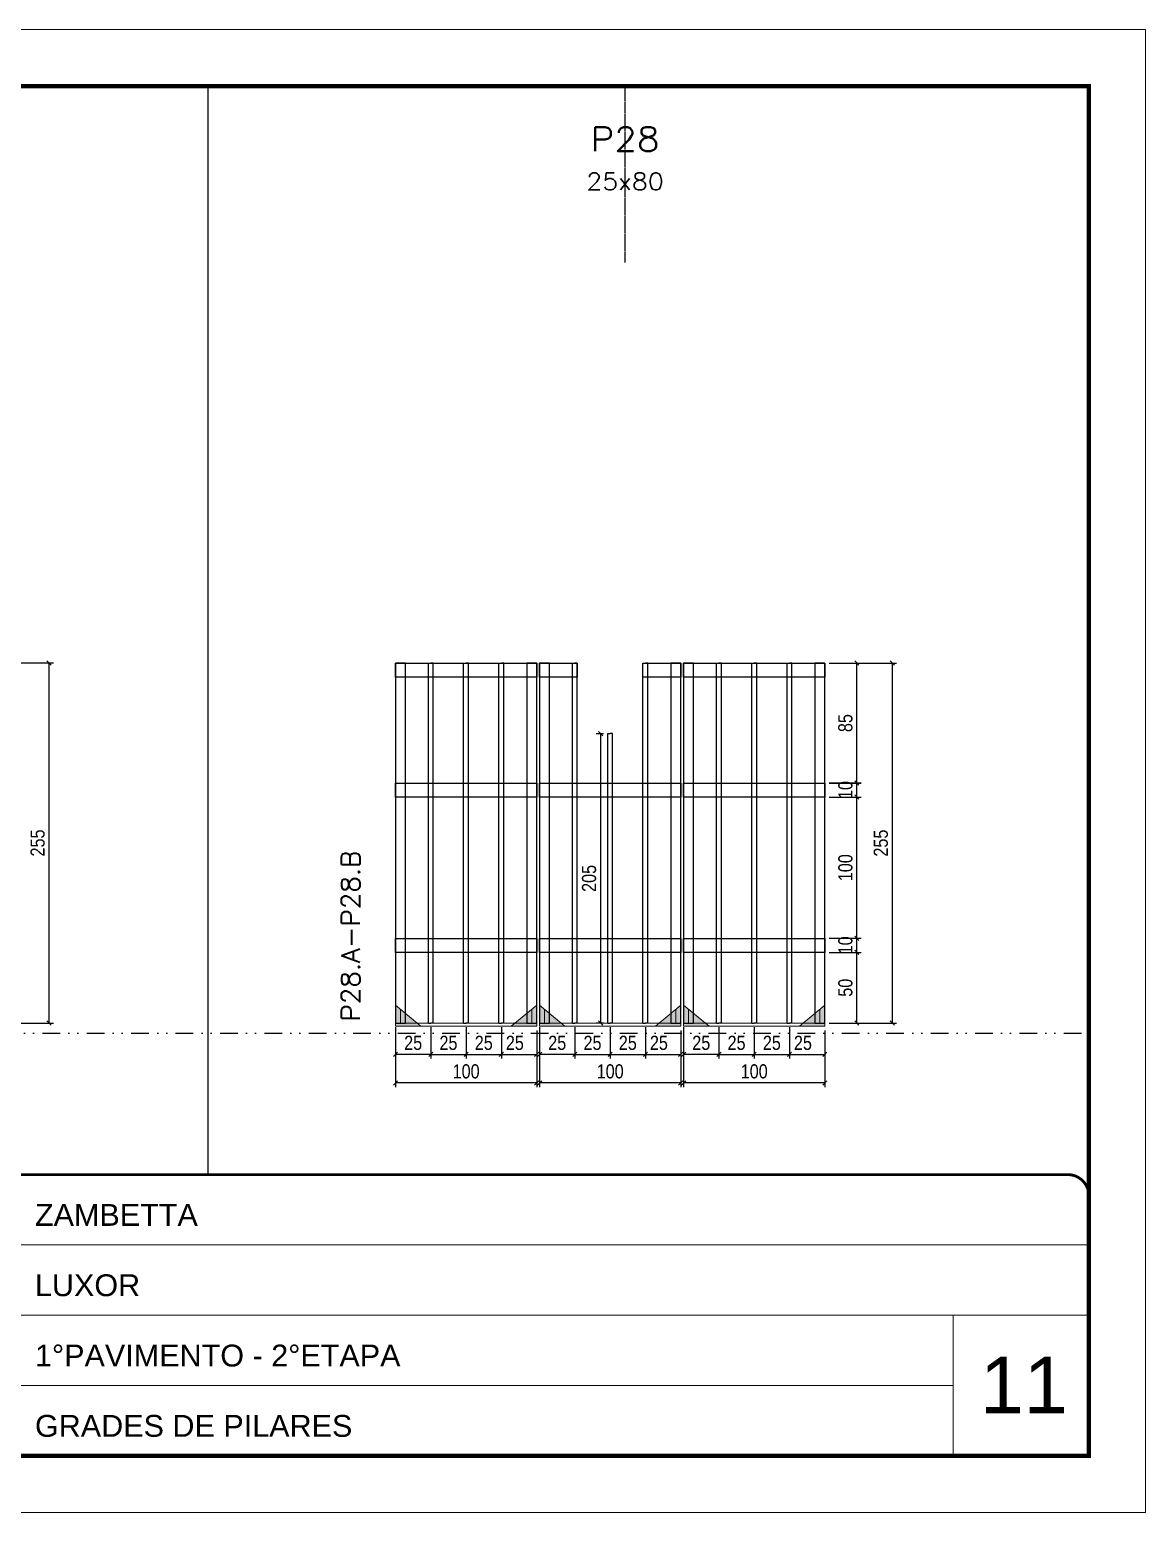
# Model space of a CAD drawing. Extents: x 14400 to 20667, y -21631 to 6985.
# Drawn here: x 18292 to 19082, y 3638 to 4688 of the extents above; entities that cross this region are included whole.
import ezdxf
from ezdxf.enums import TextEntityAlignment as Align

# ---------------------------------------------------------------- set-up
doc = ezdxf.new("R2010")
doc.units = 0
for name, pattern in [('CONTINUO', [0]), ('DASHED', [0.75, 0.5, -0.25]), ('DIVIDE2', [0.625, 0.25, -0.125, 0, -0.125, 0, -0.125]), ('HIDDEN', [0.375, 0.25, -0.125])]:
    doc.linetypes.add(name, pattern=pattern)
doc.layers.add('00 - FELIPE', color=6, linetype='Continuous', plot=False)
for name, color, linetype, lineweight in [('CARIMBO', 255, 'Continuous', 9), ('Folhas', 255, 'Continuous', 9), ('Madeira', 126, 'Continuous', 18), ('Sarr 2.2x7', 40, 'Continuous', 9), ('SARRAFO DE PRESSAO', 251, 'DASHED', 9), ('Texto Seção', 7, 'Continuous', 15)]:
    doc.layers.add(name, color=color, linetype=linetype, lineweight=lineweight)
for name, color, linetype in [('COTA', 241, 'Continuous'), ('Nível', 160, 'Continuous'), ('SARR_2.2x10', 60, 'Continuous'), ('SARR_3.5x7', 81, 'Continuous'), ('SARR_7x7', 40, 'Continuous'), ('Texto de Titulo', 7, 'Continuous'), ('Texto Qtd Sarr', 242, 'Continuous')]:
    doc.layers.add(name, color=color, linetype=linetype)
doc.styles.add('ARIAL', font='arial.ttf')
doc.styles.add('COTA TECNICA', font='techl___.ttf', dxfattribs={"height": 10})
doc.styles.add('REGUA-120', font='ROMANS.shx', dxfattribs={"height": 15})
doc.styles.add('ROMANS', font='romans.shx')
doc.dimstyles.new('PAINEL', dxfattribs={"dimtxt": 10, "dimasz": 3, "dimexe": 3, "dimexo": 3, "dimgap": 3, "dimtad": 1, "dimdec": 1, "dimzin": 12, "dimdsep": 46, "dimtxsty": 'COTA TECNICA', "dimblk1": 'OBLIQUE', "dimblk2": 'OBLIQUE', "dimsah": 1, "dimcen": 0.9, "dimclrd": 4, "dimclre": 4, "dimclrt": 240, "dimadec": 1, "dimazin": 3, "dimtfac": 1, "dimtdec": 1, "dimtmove": 0, "dimatfit": 3, "dimfxl": 1, "dimtolj": 1, "dimtzin": 12, "dimarcsym": 0})

# ---------------------------------------------------------------- blocks, each defined once
blk = doc.blocks.new('9999999999')
at = {"color": 30, "linetype": 'CONTINUO'}
for p, q in [((98564.6, 34379.6), (99584, 34379.6)), ((98564.6, 34329.8), (99488, 34329.8)), ((99584, 34329.8), (99488, 34329.8)), ((99488, 34329.8), (99488, 34230.2)), ((98564.6, 34280), (99488, 34280))]:
    blk.add_line(p, q, dxfattribs=at)
at = {"color": 30, "linetype": 'CONTINUO', "const_width": 2}
blk.add_lwpolyline([(99584, 34230.2), (99584, 34414.4, 0.414214), (99569, 34429.4), (98229, 34429.4, 0.414214), (98214, 34414.4), (98214, 34245.2, 0.414214), (98229, 34230.2), (99584, 34230.2)], format="xyb", dxfattribs=at)
at = {"layer": 'Folhas'}
blk.add_lwpolyline([(98139, 34190.2), (99624, 34190.2), (99624, 35240.2), (98139, 35240.2)], close=True, dxfattribs=at)
at = {"layer": 'Folhas', "color": 30, "const_width": 3}
blk.add_lwpolyline([(98214, 34230.2), (99584, 34230.2), (99584, 35200.2), (98214, 35200.2)], close=True, dxfattribs=at)
at = {"color": 7, "linetype": 'Continuous', "ltscale": 5, "style": 'ARIAL'}
for s, height, p in [('ZAMBETTA', 15.48, (98837.7, 34393.1)), ('LUXOR', 15.48, (98837.7, 34343.3)), ('1°PAVIMENTO - 2°ETAPA', 15.483, (98837.7, 34293.5)), ('GRADES DE PILARES', 15.483, (98837.7, 34243.7))]:
    blk.add_text(s, height=height, dxfattribs=at).set_placement(p)
blk = doc.blocks.new('_Oblique')
at = {"color": 0, "linetype": 'ByBlock', "lineweight": -2}
blk.add_line((-0.5, -0.5), (0.5, 0.5), dxfattribs=at)
blk = doc.blocks.new('*D881')
at = {"layer": 'COTA', "color": 4, "lineweight": -2, "transparency": 16777216}
for p, q in [((18264.8, 4239.1), (18308.7, 4239.1)), ((18305.7, 3984.1), (18305.7, 4239.1)), ((18264.8, 3984.1), (18308.7, 3984.1))]:
    blk.add_line(p, q, dxfattribs=at)
at = {"layer": 'Defpoints', "color": 0, "transparency": 16777216}
for p in [(18261.8, 4239.1), (18305.7, 4239.1), (18261.8, 3984.1)]:
    blk.add_point(p, dxfattribs=at)
at = {"layer": 'COTA', "color": 4, "lineweight": -2, "transparency": 16777216, "xscale": 3, "yscale": 3, "zscale": 3}
for p, rotation in [((18305.7, 4239.1), 90), ((18305.7, 3984.1), 270)]:
    blk.add_blockref('_Oblique', p, dxfattribs=dict(at, rotation=rotation))
at = {"layer": 'COTA', "color": 240, "transparency": 16777216, "insert": (18297.6, 4111.6), "char_height": 10, "attachment_point": 5, "rotation": 90, "style": 'COTA TECNICA'}
blk.add_mtext('\\A1;255', dxfattribs=at)
blk = doc.blocks.new('*D885')
at = {"layer": 'COTA', "color": 4, "lineweight": -2, "transparency": 16777216}
for p, q in [((18551, 3965.9), (18551, 3938.7)), ((18651, 3965.9), (18651, 3938.7)), ((18651, 3941.7), (18551, 3941.7))]:
    blk.add_line(p, q, dxfattribs=at)
at = {"layer": 'Defpoints', "color": 0, "transparency": 16777216}
for p in [(18551, 3968.9), (18651, 3968.9), (18551, 3941.7)]:
    blk.add_point(p, dxfattribs=at)
at = {"layer": 'COTA', "color": 4, "lineweight": -2, "transparency": 16777216, "xscale": 3, "yscale": 3, "zscale": 3, "rotation": 180}
blk.add_blockref('_Oblique', (18551, 3941.7), dxfattribs=at)
at = {"layer": 'COTA', "color": 4, "lineweight": -2, "transparency": 16777216, "xscale": 3, "yscale": 3, "zscale": 3}
blk.add_blockref('_Oblique', (18651, 3941.7), dxfattribs=at)
at = {"layer": 'COTA', "color": 240, "transparency": 16777216, "insert": (18601, 3949.8), "char_height": 10, "attachment_point": 5, "style": 'COTA TECNICA'}
blk.add_mtext('\\A1;100', dxfattribs=at)
blk = doc.blocks.new('*D886')
at = {"layer": 'COTA', "color": 4, "lineweight": -2, "transparency": 16777216}
for p, q in [((18551, 3981.1), (18551, 3958.9)), ((18576, 3981.1), (18576, 3958.9)), ((18576, 3961.9), (18551, 3961.9))]:
    blk.add_line(p, q, dxfattribs=at)
at = {"layer": 'Defpoints', "color": 0, "transparency": 16777216}
for p in [(18551, 3984.1), (18576, 3984.1), (18551, 3961.9)]:
    blk.add_point(p, dxfattribs=at)
at = {"layer": 'COTA', "color": 4, "lineweight": -2, "transparency": 16777216, "xscale": 3, "yscale": 3, "zscale": 3, "rotation": 180}
blk.add_blockref('_Oblique', (18551, 3961.9), dxfattribs=at)
at = {"layer": 'COTA', "color": 4, "lineweight": -2, "transparency": 16777216, "xscale": 3, "yscale": 3, "zscale": 3}
blk.add_blockref('_Oblique', (18576, 3961.9), dxfattribs=at)
at = {"layer": 'COTA', "color": 240, "transparency": 16777216, "insert": (18563.5, 3970), "char_height": 10, "attachment_point": 5, "style": 'COTA TECNICA'}
blk.add_mtext('\\A1;25', dxfattribs=at)
blk = doc.blocks.new('*D887')
at = {"layer": 'COTA', "color": 4, "lineweight": -2, "transparency": 16777216}
for p, q in [((18626, 3981.1), (18626, 3958.9)), ((18651, 3978.9), (18651, 3958.9)), ((18626, 3961.9), (18651, 3961.9))]:
    blk.add_line(p, q, dxfattribs=at)
at = {"layer": 'Defpoints', "color": 0, "transparency": 16777216}
for p in [(18626, 3984.1), (18651, 3981.9), (18651, 3961.9)]:
    blk.add_point(p, dxfattribs=at)
at = {"layer": 'COTA', "color": 4, "lineweight": -2, "transparency": 16777216, "xscale": 3, "yscale": 3, "zscale": 3, "rotation": 180}
blk.add_blockref('_Oblique', (18626, 3961.9), dxfattribs=at)
at = {"layer": 'COTA', "color": 4, "lineweight": -2, "transparency": 16777216, "xscale": 3, "yscale": 3, "zscale": 3}
blk.add_blockref('_Oblique', (18651, 3961.9), dxfattribs=at)
at = {"layer": 'COTA', "color": 240, "transparency": 16777216, "insert": (18635.5, 3970), "char_height": 10, "attachment_point": 5, "style": 'COTA TECNICA'}
blk.add_mtext('\\A1;25', dxfattribs=at)
blk = doc.blocks.new('*D888')
at = {"layer": 'COTA', "color": 4, "lineweight": -2, "transparency": 16777216}
for p, q in [((18576, 3981.1), (18576, 3958.9)), ((18601, 3981.1), (18601, 3958.9)), ((18576, 3961.9), (18601, 3961.9))]:
    blk.add_line(p, q, dxfattribs=at)
at = {"layer": 'Defpoints', "color": 0, "transparency": 16777216}
for p in [(18576, 3984.1), (18601, 3984.1), (18601, 3961.9)]:
    blk.add_point(p, dxfattribs=at)
at = {"layer": 'COTA', "color": 4, "lineweight": -2, "transparency": 16777216, "xscale": 3, "yscale": 3, "zscale": 3, "rotation": 180}
blk.add_blockref('_Oblique', (18576, 3961.9), dxfattribs=at)
at = {"layer": 'COTA', "color": 4, "lineweight": -2, "transparency": 16777216, "xscale": 3, "yscale": 3, "zscale": 3}
blk.add_blockref('_Oblique', (18601, 3961.9), dxfattribs=at)
at = {"layer": 'COTA', "color": 240, "transparency": 16777216, "insert": (18588.5, 3970), "char_height": 10, "attachment_point": 5, "style": 'COTA TECNICA'}
blk.add_mtext('\\A1;25', dxfattribs=at)
blk = doc.blocks.new('*D889')
at = {"layer": 'COTA', "color": 4, "lineweight": -2, "transparency": 16777216}
for p, q in [((18601, 3981.1), (18601, 3958.9)), ((18626, 3981.1), (18626, 3958.9)), ((18601, 3961.9), (18626, 3961.9))]:
    blk.add_line(p, q, dxfattribs=at)
at = {"layer": 'Defpoints', "color": 0, "transparency": 16777216}
for p in [(18601, 3984.1), (18626, 3984.1), (18626, 3961.9)]:
    blk.add_point(p, dxfattribs=at)
at = {"layer": 'COTA', "color": 4, "lineweight": -2, "transparency": 16777216, "xscale": 3, "yscale": 3, "zscale": 3, "rotation": 180}
blk.add_blockref('_Oblique', (18601, 3961.9), dxfattribs=at)
at = {"layer": 'COTA', "color": 4, "lineweight": -2, "transparency": 16777216, "xscale": 3, "yscale": 3, "zscale": 3}
blk.add_blockref('_Oblique', (18626, 3961.9), dxfattribs=at)
at = {"layer": 'COTA', "color": 240, "transparency": 16777216, "insert": (18613.5, 3970), "char_height": 10, "attachment_point": 5, "style": 'COTA TECNICA'}
blk.add_mtext('\\A1;25', dxfattribs=at)
blk = doc.blocks.new('*D890')
at = {"layer": 'COTA', "color": 4, "lineweight": -2, "transparency": 16777216}
for p, q in [((18653, 3965.9), (18653, 3938.7)), ((18753, 3965.9), (18753, 3938.7)), ((18753, 3941.7), (18653, 3941.7))]:
    blk.add_line(p, q, dxfattribs=at)
at = {"layer": 'Defpoints', "color": 0, "transparency": 16777216}
for p in [(18653, 3968.9), (18753, 3968.9), (18653, 3941.7)]:
    blk.add_point(p, dxfattribs=at)
at = {"layer": 'COTA', "color": 4, "lineweight": -2, "transparency": 16777216, "xscale": 3, "yscale": 3, "zscale": 3, "rotation": 180}
blk.add_blockref('_Oblique', (18653, 3941.7), dxfattribs=at)
at = {"layer": 'COTA', "color": 4, "lineweight": -2, "transparency": 16777216, "xscale": 3, "yscale": 3, "zscale": 3}
blk.add_blockref('_Oblique', (18753, 3941.7), dxfattribs=at)
at = {"layer": 'COTA', "color": 240, "transparency": 16777216, "insert": (18703, 3949.8), "char_height": 10, "attachment_point": 5, "style": 'COTA TECNICA'}
blk.add_mtext('\\A1;100', dxfattribs=at)
blk = doc.blocks.new('*D891')
at = {"layer": 'COTA', "color": 4, "lineweight": -2, "transparency": 16777216}
for p, q in [((18653, 3981.1), (18653, 3958.9)), ((18678, 3981.1), (18678, 3958.9)), ((18678, 3961.9), (18653, 3961.9))]:
    blk.add_line(p, q, dxfattribs=at)
at = {"layer": 'Defpoints', "color": 0, "transparency": 16777216}
for p in [(18653, 3984.1), (18678, 3984.1), (18653, 3961.9)]:
    blk.add_point(p, dxfattribs=at)
at = {"layer": 'COTA', "color": 4, "lineweight": -2, "transparency": 16777216, "xscale": 3, "yscale": 3, "zscale": 3, "rotation": 180}
blk.add_blockref('_Oblique', (18653, 3961.9), dxfattribs=at)
at = {"layer": 'COTA', "color": 4, "lineweight": -2, "transparency": 16777216, "xscale": 3, "yscale": 3, "zscale": 3}
blk.add_blockref('_Oblique', (18678, 3961.9), dxfattribs=at)
at = {"layer": 'COTA', "color": 240, "transparency": 16777216, "insert": (18665.5, 3970), "char_height": 10, "attachment_point": 5, "style": 'COTA TECNICA'}
blk.add_mtext('\\A1;25', dxfattribs=at)
blk = doc.blocks.new('*D892')
at = {"layer": 'COTA', "color": 4, "lineweight": -2, "transparency": 16777216}
for p, q in [((18728, 3981.1), (18728, 3958.9)), ((18753, 3978.9), (18753, 3958.9)), ((18728, 3961.9), (18753, 3961.9))]:
    blk.add_line(p, q, dxfattribs=at)
at = {"layer": 'Defpoints', "color": 0, "transparency": 16777216}
for p in [(18728, 3984.1), (18753, 3981.9), (18753, 3961.9)]:
    blk.add_point(p, dxfattribs=at)
at = {"layer": 'COTA', "color": 4, "lineweight": -2, "transparency": 16777216, "xscale": 3, "yscale": 3, "zscale": 3, "rotation": 180}
blk.add_blockref('_Oblique', (18728, 3961.9), dxfattribs=at)
at = {"layer": 'COTA', "color": 4, "lineweight": -2, "transparency": 16777216, "xscale": 3, "yscale": 3, "zscale": 3}
blk.add_blockref('_Oblique', (18753, 3961.9), dxfattribs=at)
at = {"layer": 'COTA', "color": 240, "transparency": 16777216, "insert": (18737.5, 3970), "char_height": 10, "attachment_point": 5, "style": 'COTA TECNICA'}
blk.add_mtext('\\A1;25', dxfattribs=at)
blk = doc.blocks.new('*D893')
at = {"layer": 'COTA', "color": 4, "lineweight": -2, "transparency": 16777216}
for p, q in [((18678, 3981.1), (18678, 3958.9)), ((18703, 3981.1), (18703, 3958.9)), ((18678, 3961.9), (18703, 3961.9))]:
    blk.add_line(p, q, dxfattribs=at)
at = {"layer": 'Defpoints', "color": 0, "transparency": 16777216}
for p in [(18678, 3984.1), (18703, 3984.1), (18703, 3961.9)]:
    blk.add_point(p, dxfattribs=at)
at = {"layer": 'COTA', "color": 4, "lineweight": -2, "transparency": 16777216, "xscale": 3, "yscale": 3, "zscale": 3, "rotation": 180}
blk.add_blockref('_Oblique', (18678, 3961.9), dxfattribs=at)
at = {"layer": 'COTA', "color": 4, "lineweight": -2, "transparency": 16777216, "xscale": 3, "yscale": 3, "zscale": 3}
blk.add_blockref('_Oblique', (18703, 3961.9), dxfattribs=at)
at = {"layer": 'COTA', "color": 240, "transparency": 16777216, "insert": (18690.5, 3970), "char_height": 10, "attachment_point": 5, "style": 'COTA TECNICA'}
blk.add_mtext('\\A1;25', dxfattribs=at)
blk = doc.blocks.new('*D894')
at = {"layer": 'COTA', "color": 4, "lineweight": -2, "transparency": 16777216}
for p, q in [((18703, 3981.1), (18703, 3958.9)), ((18728, 3981.1), (18728, 3958.9)), ((18703, 3961.9), (18728, 3961.9))]:
    blk.add_line(p, q, dxfattribs=at)
at = {"layer": 'Defpoints', "color": 0, "transparency": 16777216}
for p in [(18703, 3984.1), (18728, 3984.1), (18728, 3961.9)]:
    blk.add_point(p, dxfattribs=at)
at = {"layer": 'COTA', "color": 4, "lineweight": -2, "transparency": 16777216, "xscale": 3, "yscale": 3, "zscale": 3, "rotation": 180}
blk.add_blockref('_Oblique', (18703, 3961.9), dxfattribs=at)
at = {"layer": 'COTA', "color": 4, "lineweight": -2, "transparency": 16777216, "xscale": 3, "yscale": 3, "zscale": 3}
blk.add_blockref('_Oblique', (18728, 3961.9), dxfattribs=at)
at = {"layer": 'COTA', "color": 240, "transparency": 16777216, "insert": (18715.5, 3970), "char_height": 10, "attachment_point": 5, "style": 'COTA TECNICA'}
blk.add_mtext('\\A1;25', dxfattribs=at)
blk = doc.blocks.new('*D895')
at = {"layer": 'COTA', "color": 4, "lineweight": -2, "transparency": 16777216}
for p, q in [((18755, 3965.9), (18755, 3938.7)), ((18855, 3965.9), (18855, 3938.7)), ((18855, 3941.7), (18755, 3941.7))]:
    blk.add_line(p, q, dxfattribs=at)
at = {"layer": 'Defpoints', "color": 0, "transparency": 16777216}
for p in [(18755, 3968.9), (18855, 3968.9), (18755, 3941.7)]:
    blk.add_point(p, dxfattribs=at)
at = {"layer": 'COTA', "color": 4, "lineweight": -2, "transparency": 16777216, "xscale": 3, "yscale": 3, "zscale": 3, "rotation": 180}
blk.add_blockref('_Oblique', (18755, 3941.7), dxfattribs=at)
at = {"layer": 'COTA', "color": 4, "lineweight": -2, "transparency": 16777216, "xscale": 3, "yscale": 3, "zscale": 3}
blk.add_blockref('_Oblique', (18855, 3941.7), dxfattribs=at)
at = {"layer": 'COTA', "color": 240, "transparency": 16777216, "insert": (18805, 3949.8), "char_height": 10, "attachment_point": 5, "style": 'COTA TECNICA'}
blk.add_mtext('\\A1;100', dxfattribs=at)
blk = doc.blocks.new('*D896')
at = {"layer": 'COTA', "color": 4, "lineweight": -2, "transparency": 16777216}
for p, q in [((18755, 3981.1), (18755, 3958.9)), ((18780, 3981.1), (18780, 3958.9)), ((18780, 3961.9), (18755, 3961.9))]:
    blk.add_line(p, q, dxfattribs=at)
at = {"layer": 'Defpoints', "color": 0, "transparency": 16777216}
for p in [(18755, 3984.1), (18780, 3984.1), (18755, 3961.9)]:
    blk.add_point(p, dxfattribs=at)
at = {"layer": 'COTA', "color": 4, "lineweight": -2, "transparency": 16777216, "xscale": 3, "yscale": 3, "zscale": 3, "rotation": 180}
blk.add_blockref('_Oblique', (18755, 3961.9), dxfattribs=at)
at = {"layer": 'COTA', "color": 4, "lineweight": -2, "transparency": 16777216, "xscale": 3, "yscale": 3, "zscale": 3}
blk.add_blockref('_Oblique', (18780, 3961.9), dxfattribs=at)
at = {"layer": 'COTA', "color": 240, "transparency": 16777216, "insert": (18767.5, 3970), "char_height": 10, "attachment_point": 5, "style": 'COTA TECNICA'}
blk.add_mtext('\\A1;25', dxfattribs=at)
blk = doc.blocks.new('*D897')
at = {"layer": 'COTA', "color": 4, "lineweight": -2, "transparency": 16777216}
for p, q in [((18830, 3981.1), (18830, 3958.9)), ((18855, 3978.9), (18855, 3958.9)), ((18830, 3961.9), (18855, 3961.9))]:
    blk.add_line(p, q, dxfattribs=at)
at = {"layer": 'Defpoints', "color": 0, "transparency": 16777216}
for p in [(18830, 3984.1), (18855, 3981.9), (18855, 3961.9)]:
    blk.add_point(p, dxfattribs=at)
at = {"layer": 'COTA', "color": 4, "lineweight": -2, "transparency": 16777216, "xscale": 3, "yscale": 3, "zscale": 3, "rotation": 180}
blk.add_blockref('_Oblique', (18830, 3961.9), dxfattribs=at)
at = {"layer": 'COTA', "color": 4, "lineweight": -2, "transparency": 16777216, "xscale": 3, "yscale": 3, "zscale": 3}
blk.add_blockref('_Oblique', (18855, 3961.9), dxfattribs=at)
at = {"layer": 'COTA', "color": 240, "transparency": 16777216, "insert": (18839.5, 3970), "char_height": 10, "attachment_point": 5, "style": 'COTA TECNICA'}
blk.add_mtext('\\A1;25', dxfattribs=at)
blk = doc.blocks.new('*D898')
at = {"layer": 'COTA', "color": 4, "lineweight": -2, "transparency": 16777216}
for p, q in [((18780, 3981.1), (18780, 3958.9)), ((18805, 3981.1), (18805, 3958.9)), ((18780, 3961.9), (18805, 3961.9))]:
    blk.add_line(p, q, dxfattribs=at)
at = {"layer": 'Defpoints', "color": 0, "transparency": 16777216}
for p in [(18780, 3984.1), (18805, 3984.1), (18805, 3961.9)]:
    blk.add_point(p, dxfattribs=at)
at = {"layer": 'COTA', "color": 4, "lineweight": -2, "transparency": 16777216, "xscale": 3, "yscale": 3, "zscale": 3, "rotation": 180}
blk.add_blockref('_Oblique', (18780, 3961.9), dxfattribs=at)
at = {"layer": 'COTA', "color": 4, "lineweight": -2, "transparency": 16777216, "xscale": 3, "yscale": 3, "zscale": 3}
blk.add_blockref('_Oblique', (18805, 3961.9), dxfattribs=at)
at = {"layer": 'COTA', "color": 240, "transparency": 16777216, "insert": (18792.5, 3970), "char_height": 10, "attachment_point": 5, "style": 'COTA TECNICA'}
blk.add_mtext('\\A1;25', dxfattribs=at)
blk = doc.blocks.new('*D899')
at = {"layer": 'COTA', "color": 4, "lineweight": -2, "transparency": 16777216}
for p, q in [((18858, 4034.1), (18880.7, 4034.1)), ((18877.7, 3984.1), (18877.7, 4034.1)), ((18858, 3984.1), (18880.7, 3984.1))]:
    blk.add_line(p, q, dxfattribs=at)
at = {"layer": 'Defpoints', "color": 0, "transparency": 16777216}
for p in [(18855, 4034.1), (18877.7, 4034.1), (18855, 3984.1)]:
    blk.add_point(p, dxfattribs=at)
at = {"layer": 'COTA', "color": 4, "lineweight": -2, "transparency": 16777216, "xscale": 3, "yscale": 3, "zscale": 3}
for p, rotation in [((18877.7, 4034.1), 90), ((18877.7, 3984.1), 270)]:
    blk.add_blockref('_Oblique', p, dxfattribs=dict(at, rotation=rotation))
at = {"layer": 'COTA', "color": 240, "transparency": 16777216, "insert": (18869.6, 4009.1), "char_height": 10, "attachment_point": 5, "rotation": 90, "style": 'COTA TECNICA'}
blk.add_mtext('\\A1;50', dxfattribs=at)
blk = doc.blocks.new('*D900')
at = {"layer": 'COTA', "color": 4, "lineweight": -2, "transparency": 16777216}
for p, q in [((18805, 3981.1), (18805, 3958.9)), ((18830, 3981.1), (18830, 3958.9)), ((18805, 3961.9), (18830, 3961.9))]:
    blk.add_line(p, q, dxfattribs=at)
at = {"layer": 'Defpoints', "color": 0, "transparency": 16777216}
for p in [(18805, 3984.1), (18830, 3984.1), (18830, 3961.9)]:
    blk.add_point(p, dxfattribs=at)
at = {"layer": 'COTA', "color": 4, "lineweight": -2, "transparency": 16777216, "xscale": 3, "yscale": 3, "zscale": 3, "rotation": 180}
blk.add_blockref('_Oblique', (18805, 3961.9), dxfattribs=at)
at = {"layer": 'COTA', "color": 4, "lineweight": -2, "transparency": 16777216, "xscale": 3, "yscale": 3, "zscale": 3}
blk.add_blockref('_Oblique', (18830, 3961.9), dxfattribs=at)
at = {"layer": 'COTA', "color": 240, "transparency": 16777216, "insert": (18817.5, 3970), "char_height": 10, "attachment_point": 5, "style": 'COTA TECNICA'}
blk.add_mtext('\\A1;25', dxfattribs=at)
blk = doc.blocks.new('*D901')
at = {"layer": 'COTA', "color": 4, "lineweight": -2, "transparency": 16777216}
for p, q in [((18858, 4044.1), (18880.7, 4044.1)), ((18877.7, 4034.1), (18877.7, 4044.1)), ((18858, 4034.1), (18880.7, 4034.1))]:
    blk.add_line(p, q, dxfattribs=at)
at = {"layer": 'Defpoints', "color": 0, "transparency": 16777216}
for p in [(18855, 4044.1), (18877.7, 4044.1), (18855, 4034.1)]:
    blk.add_point(p, dxfattribs=at)
at = {"layer": 'COTA', "color": 4, "lineweight": -2, "transparency": 16777216, "xscale": 3, "yscale": 3, "zscale": 3}
for p, rotation in [((18877.7, 4044.1), 90), ((18877.7, 4034.1), 270)]:
    blk.add_blockref('_Oblique', p, dxfattribs=dict(at, rotation=rotation))
at = {"layer": 'COTA', "color": 240, "transparency": 16777216, "insert": (18869.6, 4039.1), "char_height": 10, "attachment_point": 5, "rotation": 90, "style": 'COTA TECNICA'}
blk.add_mtext('\\A1;10', dxfattribs=at)
blk = doc.blocks.new('*D902')
at = {"layer": 'COTA', "color": 4, "lineweight": -2, "transparency": 16777216}
for p, q in [((18858, 4144.1), (18880.7, 4144.1)), ((18877.7, 4044.1), (18877.7, 4144.1)), ((18858, 4044.1), (18880.7, 4044.1))]:
    blk.add_line(p, q, dxfattribs=at)
at = {"layer": 'Defpoints', "color": 0, "transparency": 16777216}
for p in [(18855, 4144.1), (18877.7, 4144.1), (18855, 4044.1)]:
    blk.add_point(p, dxfattribs=at)
at = {"layer": 'COTA', "color": 4, "lineweight": -2, "transparency": 16777216, "xscale": 3, "yscale": 3, "zscale": 3}
for p, rotation in [((18877.7, 4144.1), 90), ((18877.7, 4044.1), 270)]:
    blk.add_blockref('_Oblique', p, dxfattribs=dict(at, rotation=rotation))
at = {"layer": 'COTA', "color": 240, "transparency": 16777216, "insert": (18869.6, 4094.1), "char_height": 10, "attachment_point": 5, "rotation": 90, "style": 'COTA TECNICA'}
blk.add_mtext('\\A1;100', dxfattribs=at)
blk = doc.blocks.new('*D903')
at = {"layer": 'COTA', "color": 4, "lineweight": -2, "transparency": 16777216}
for p, q in [((18858, 4154.1), (18880.7, 4154.1)), ((18877.7, 4144.1), (18877.7, 4154.1)), ((18858, 4144.1), (18880.7, 4144.1))]:
    blk.add_line(p, q, dxfattribs=at)
at = {"layer": 'Defpoints', "color": 0, "transparency": 16777216}
for p in [(18855, 4154.1), (18877.7, 4154.1), (18855, 4144.1)]:
    blk.add_point(p, dxfattribs=at)
at = {"layer": 'COTA', "color": 4, "lineweight": -2, "transparency": 16777216, "xscale": 3, "yscale": 3, "zscale": 3}
for p, rotation in [((18877.7, 4154.1), 90), ((18877.7, 4144.1), 270)]:
    blk.add_blockref('_Oblique', p, dxfattribs=dict(at, rotation=rotation))
at = {"layer": 'COTA', "color": 240, "transparency": 16777216, "insert": (18869.6, 4149.1), "char_height": 10, "attachment_point": 5, "rotation": 90, "style": 'COTA TECNICA'}
blk.add_mtext('\\A1;10', dxfattribs=at)
blk = doc.blocks.new('*D904')
at = {"layer": 'COTA', "color": 4, "lineweight": -2, "transparency": 16777216}
for p, q in [((18858, 4239), (18905.8, 4239)), ((18902.8, 4239), (18902.8, 3984.1)), ((18858, 3984.1), (18905.8, 3984.1))]:
    blk.add_line(p, q, dxfattribs=at)
at = {"layer": 'Defpoints', "color": 0, "transparency": 16777216}
for p in [(18855, 4239), (18855, 3984.1), (18902.8, 3984.1)]:
    blk.add_point(p, dxfattribs=at)
at = {"layer": 'COTA', "color": 4, "lineweight": -2, "transparency": 16777216, "xscale": 3, "yscale": 3, "zscale": 3}
for p, rotation in [((18902.8, 4239), 90), ((18902.8, 3984.1), 270)]:
    blk.add_blockref('_Oblique', p, dxfattribs=dict(at, rotation=rotation))
at = {"layer": 'COTA', "color": 240, "transparency": 16777216, "insert": (18894.7, 4111.5), "char_height": 10, "attachment_point": 5, "rotation": 90, "style": 'COTA TECNICA'}
blk.add_mtext('\\A1;255', dxfattribs=at)
blk = doc.blocks.new('*D905')
at = {"layer": 'COTA', "color": 4, "lineweight": -2, "transparency": 16777216}
for p, q in [((18858, 4239), (18880.7, 4239)), ((18877.7, 4154), (18877.7, 4239)), ((18858, 4154), (18880.7, 4154))]:
    blk.add_line(p, q, dxfattribs=at)
at = {"layer": 'Defpoints', "color": 0, "transparency": 16777216}
for p in [(18855, 4239), (18877.7, 4239), (18855, 4154)]:
    blk.add_point(p, dxfattribs=at)
at = {"layer": 'COTA', "color": 4, "lineweight": -2, "transparency": 16777216, "xscale": 3, "yscale": 3, "zscale": 3}
for p, rotation in [((18877.7, 4239), 90), ((18877.7, 4154), 270)]:
    blk.add_blockref('_Oblique', p, dxfattribs=dict(at, rotation=rotation))
at = {"layer": 'COTA', "color": 240, "transparency": 16777216, "insert": (18869.6, 4196.5), "char_height": 10, "attachment_point": 5, "rotation": 90, "style": 'COTA TECNICA'}
blk.add_mtext('\\A1;85', dxfattribs=at)
blk = doc.blocks.new('*D906')
at = {"layer": '00 - FELIPE', "color": 4, "lineweight": -2, "transparency": 16777216}
for p, q in [((18698.2, 4189), (18693.2, 4189)), ((18696.2, 4189), (18696.2, 3984.1)), ((18698.2, 3984.1), (18693.2, 3984.1))]:
    blk.add_line(p, q, dxfattribs=at)
at = {"layer": 'Defpoints', "color": 0, "transparency": 16777216}
for p in [(18701.2, 4189), (18696.2, 3984.1), (18701.2, 3984.1)]:
    blk.add_point(p, dxfattribs=at)
at = {"layer": '00 - FELIPE', "color": 4, "lineweight": -2, "transparency": 16777216, "xscale": 3, "yscale": 3, "zscale": 3}
for p, rotation in [((18696.2, 4189), 90), ((18696.2, 3984.1), 270)]:
    blk.add_blockref('_Oblique', p, dxfattribs=dict(at, rotation=rotation))
at = {"layer": '00 - FELIPE', "color": 240, "transparency": 16777216, "insert": (18688.1, 4086.5), "char_height": 10, "attachment_point": 5, "rotation": 90, "style": 'COTA TECNICA'}
blk.add_mtext('\\A1;205', dxfattribs=at)
blk = doc.blocks.new('titulo1')
at = {"layer": 'Defpoints', "color": 252, "linetype": 'HIDDEN', "ltscale": 2}
blk.add_line((0, 0), (0, 125), dxfattribs=at)
at = {"layer": 'Defpoints', "style": 'ROMANS', "oblique": 15}
blk.add_attdef('FOLHA', text='', height=10, dxfattribs=at).set_placement((0, 15.6), align=Align.MIDDLE_CENTER)
at = {"layer": 'Texto Qtd Sarr', "color": 3, "style": 'ROMANS', "oblique": 15}
for tag, height, p in [('TITULO', 17, (0, 71.4)), ('SEÇÃO', 12, (0, 41.5))]:
    blk.add_attdef(tag, text='', height=height, dxfattribs=at).set_placement(p, align=Align.MIDDLE_CENTER)

msp = doc.modelspace()

# ---------------------------------------------------------------- hatches: boundary and pattern name
at = {"layer": 'Madeira'}
h = msp.add_hatch(color=252, dxfattribs=at)
h.dxf.hatch_style = 2
h.paths.add_polyline_path([(18550.99, 3996.86), (18550.99, 3981.86), (18568.99, 3981.86)])
h = msp.add_hatch(color=252, dxfattribs=at)
h.dxf.hatch_style = 2
h.paths.add_polyline_path([(18650.99, 3996.86), (18650.99, 3981.86), (18632.99, 3981.86)])
h = msp.add_hatch(color=252, dxfattribs=at)
h.dxf.hatch_style = 2
h.paths.add_polyline_path([(18652.99, 3996.86), (18652.99, 3981.86), (18670.99, 3981.86)])
h = msp.add_hatch(color=252, dxfattribs=at)
h.dxf.hatch_style = 2
h.paths.add_polyline_path([(18752.99, 3996.86), (18752.99, 3981.86), (18734.99, 3981.86)])
h = msp.add_hatch(color=252, dxfattribs=at)
h.dxf.hatch_style = 2
h.paths.add_polyline_path([(18754.99, 3996.86), (18754.99, 3981.86), (18772.99, 3981.86)])
h = msp.add_hatch(color=252, dxfattribs=at)
h.dxf.hatch_style = 2
h.paths.add_polyline_path([(18854.99, 3996.86), (18854.99, 3981.86), (18836.99, 3981.86)])

# ---------------------------------------------------------------- linework, layer by layer
at = {"layer": 'COTA'}
msp.add_line((18418.08, 4647.58), (18418.08, 3876.82), dxfattribs=at)
at = {"layer": 'Madeira', "color": 1, "linetype": 'HIDDEN'}
for p, q in [((18554.49, 3993.36), (18554.49, 3984.06)), ((18554.49, 3993.36), (18554.49, 3984.06)), ((18647.49, 3993.36), (18647.49, 3984.06)), ((18647.49, 3993.36), (18647.49, 3984.06)), ((18656.49, 3993.36), (18656.49, 3984.06)), ((18656.49, 3993.36), (18656.49, 3984.06)), ((18749.49, 3993.36), (18749.49, 3984.06)), ((18749.49, 3993.36), (18749.49, 3984.06)), ((18758.49, 3993.36), (18758.49, 3984.06)), ((18758.49, 3993.36), (18758.49, 3984.06)), ((18851.49, 3993.36), (18851.49, 3984.06)), ((18851.49, 3993.36), (18851.49, 3984.06)), ((18560.82, 3984.06), (18550.99, 3984.06)), ((18560.82, 3984.06), (18550.99, 3984.06)), ((18566.79, 3984.06), (18550.99, 3984.06)), ((18557.99, 3989.86), (18557.99, 3984.06)), ((18635.19, 3984.06), (18650.99, 3984.06)), ((18641.15, 3984.06), (18650.99, 3984.06)), ((18641.15, 3984.06), (18650.99, 3984.06)), ((18662.82, 3984.06), (18652.99, 3984.06)), ((18662.82, 3984.06), (18652.99, 3984.06)), ((18668.79, 3984.06), (18652.99, 3984.06)), ((18659.99, 3989.86), (18659.99, 3984.06)), ((18737.19, 3984.06), (18752.99, 3984.06)), ((18743.15, 3984.06), (18752.99, 3984.06)), ((18743.15, 3984.06), (18752.99, 3984.06)), ((18764.82, 3984.06), (18754.99, 3984.06)), ((18764.82, 3984.06), (18754.99, 3984.06)), ((18770.79, 3984.06), (18754.99, 3984.06)), ((18761.99, 3989.86), (18761.99, 3984.06)), ((18839.19, 3984.06), (18854.99, 3984.06)), ((18845.15, 3984.06), (18854.99, 3984.06)), ((18845.15, 3984.06), (18854.99, 3984.06))]:
    msp.add_line(p, q, dxfattribs=at)
at = {"layer": 'Madeira'}
for p, q in [((18550.99, 3984.06), (18550.99, 3981.86)), ((18550.99, 3984.06), (18550.99, 3981.86)), ((18550.99, 3984.06), (18550.99, 3981.86)), ((18652.99, 3984.06), (18652.99, 3981.86)), ((18652.99, 3984.06), (18652.99, 3981.86)), ((18652.99, 3984.06), (18652.99, 3981.86)), ((18754.99, 3984.06), (18754.99, 3981.86)), ((18754.99, 3984.06), (18754.99, 3981.86)), ((18754.99, 3984.06), (18754.99, 3981.86))]:
    msp.add_line(p, q, dxfattribs=at)
at = {"layer": 'Madeira', "color": 0}
for points in [[(18550.99, 3996.86), (18550.99, 3981.86), (18568.99, 3981.86), (18550.99, 3996.86)], [(18650.99, 3996.86), (18650.99, 3981.86), (18632.99, 3981.86), (18650.99, 3996.86)], [(18652.99, 3996.86), (18652.99, 3981.86), (18670.99, 3981.86), (18652.99, 3996.86)], [(18752.99, 3996.86), (18752.99, 3981.86), (18734.99, 3981.86), (18752.99, 3996.86)], [(18754.99, 3996.86), (18754.99, 3981.86), (18772.99, 3981.86), (18754.99, 3996.86)], [(18854.99, 3996.86), (18854.99, 3981.86), (18836.99, 3981.86), (18854.99, 3996.86)]]:
    msp.add_lwpolyline(points, dxfattribs=at)
at = {"layer": 'Nível', "color": 4, "linetype": 'DIVIDE2', "ltscale": 50}
msp.add_line((17671.97, 3976.86), (19041.97, 3976.86), dxfattribs=at)
at = {"layer": 'Sarr 2.2x7'}
for points in [[(18650.99, 3984.06), (18550.99, 3984.06), (18550.99, 3981.86), (18650.99, 3981.86)], [(18752.99, 3984.06), (18652.99, 3984.06), (18652.99, 3981.86), (18752.99, 3981.86)], [(18854.99, 3984.06), (18754.99, 3984.06), (18754.99, 3981.86), (18854.99, 3981.86)]]:
    msp.add_lwpolyline(points, close=True, dxfattribs=at)
at = {"layer": 'SARR_2.2x10'}
for points in [[(18550.99, 4239.02), (18650.99, 4239.02), (18650.99, 4229.02), (18550.99, 4229.02)], [(18652.99, 4239.02), (18679.74, 4239.02), (18679.74, 4229.02), (18652.99, 4229.02)], [(18726.24, 4239.02), (18752.99, 4239.02), (18752.99, 4229.02), (18726.24, 4229.02)], [(18754.99, 4239.02), (18854.99, 4239.02), (18854.99, 4229.02), (18754.99, 4229.02)], [(18550.99, 4154.02), (18650.99, 4154.02), (18650.99, 4144.02), (18550.99, 4144.02)], [(18652.99, 4154.02), (18752.99, 4154.02), (18752.99, 4144.02), (18652.99, 4144.02)], [(18754.99, 4154.02), (18854.99, 4154.02), (18854.99, 4144.02), (18754.99, 4144.02)], [(18550.99, 4044.02), (18650.99, 4044.02), (18650.99, 4034.02), (18550.99, 4034.02)], [(18652.99, 4044.02), (18752.99, 4044.02), (18752.99, 4034.02), (18652.99, 4034.02)], [(18754.99, 4044.02), (18854.99, 4044.02), (18854.99, 4034.02), (18754.99, 4034.02)]]:
    msp.add_lwpolyline(points, close=True, dxfattribs=at)
at = {"layer": 'SARR_3.5x7'}
for p, q in [((18574.24, 3984.06), (18574.24, 4239.02)), ((18574.24, 4239.02), (18575.99, 4239.02)), ((18577.74, 4239.02), (18575.99, 4239.02)), ((18577.74, 3984.06), (18577.74, 4239.02)), ((18599.24, 3984.06), (18599.24, 4239.02)), ((18599.24, 4239.02), (18600.99, 4239.02)), ((18602.74, 4239.02), (18600.99, 4239.02)), ((18602.74, 3984.06), (18602.74, 4239.02)), ((18624.24, 3984.06), (18624.24, 4239.02)), ((18624.24, 4239.02), (18625.99, 4239.02)), ((18627.74, 4239.02), (18625.99, 4239.02)), ((18627.74, 3984.06), (18627.74, 4239.02)), ((18676.24, 3984.06), (18676.24, 4239.02)), ((18676.24, 4239.02), (18677.99, 4239.02)), ((18679.74, 4239.02), (18677.99, 4239.02)), ((18679.74, 3984.06), (18679.74, 4239.02)), ((18726.24, 3984.06), (18726.24, 4239.02)), ((18726.24, 4239.02), (18727.99, 4239.02)), ((18729.74, 4239.02), (18727.99, 4239.02)), ((18729.74, 3984.06), (18729.74, 4239.02)), ((18778.24, 3984.06), (18778.24, 4239.02)), ((18778.24, 4239.02), (18779.99, 4239.02)), ((18781.74, 4239.02), (18779.99, 4239.02)), ((18781.74, 3984.06), (18781.74, 4239.02)), ((18803.24, 3984.06), (18803.24, 4239.02)), ((18803.24, 4239.02), (18804.99, 4239.02)), ((18806.74, 4239.02), (18804.99, 4239.02)), ((18806.74, 3984.06), (18806.74, 4239.02)), ((18828.24, 3984.06), (18828.24, 4239.02)), ((18828.24, 4239.02), (18829.99, 4239.02)), ((18831.74, 4239.02), (18829.99, 4239.02)), ((18831.74, 3984.06), (18831.74, 4239.02)), ((18701.24, 3984.06), (18701.24, 4189.02)), ((18701.24, 4189.02), (18702.99, 4189.02)), ((18704.74, 4189.02), (18702.99, 4189.02)), ((18704.74, 3984.06), (18704.74, 4189.02)), ((18574.24, 3984.06), (18575.99, 3984.06)), ((18577.74, 3984.06), (18575.99, 3984.06)), ((18599.24, 3984.06), (18600.99, 3984.06)), ((18602.74, 3984.06), (18600.99, 3984.06)), ((18624.24, 3984.06), (18625.99, 3984.06)), ((18627.74, 3984.06), (18625.99, 3984.06)), ((18676.24, 3984.06), (18677.99, 3984.06)), ((18679.74, 3984.06), (18677.99, 3984.06)), ((18701.24, 3984.06), (18702.99, 3984.06)), ((18704.74, 3984.06), (18702.99, 3984.06)), ((18726.24, 3984.06), (18727.99, 3984.06)), ((18729.74, 3984.06), (18727.99, 3984.06)), ((18778.24, 3984.06), (18779.99, 3984.06)), ((18781.74, 3984.06), (18779.99, 3984.06)), ((18803.24, 3984.06), (18804.99, 3984.06)), ((18806.74, 3984.06), (18804.99, 3984.06)), ((18828.24, 3984.06), (18829.99, 3984.06)), ((18831.74, 3984.06), (18829.99, 3984.06))]:
    msp.add_line(p, q, dxfattribs=at)
at = {"layer": 'SARR_7x7'}
for points in [[(18550.99, 3984.06), (18557.99, 3984.06), (18557.99, 4239.02), (18550.99, 4239.02)], [(18643.99, 3984.06), (18650.99, 3984.06), (18650.99, 4239.02), (18643.99, 4239.02)], [(18652.99, 3984.06), (18659.99, 3984.06), (18659.99, 4239.02), (18652.99, 4239.02)], [(18745.99, 3984.06), (18752.99, 3984.06), (18752.99, 4239.02), (18745.99, 4239.02)], [(18754.99, 3984.06), (18761.99, 3984.06), (18761.99, 4239.02), (18754.99, 4239.02)], [(18847.99, 3984.06), (18854.99, 3984.06), (18854.99, 4239.02), (18847.99, 4239.02)]]:
    msp.add_lwpolyline(points, close=True, dxfattribs=at)

# ---------------------------------------------------------------- block references
at = {"layer": 'SARRAFO DE PRESSAO', "color": 6, "linetype": 'ByBlock'}
msp.add_blockref('9999999999', (-80542.01, -30552.63), dxfattribs=at)
at = {"layer": 'Texto Seção'}
ref = msp.add_blockref('titulo1', (18713.54, 4522.58), dxfattribs=at)
ref.add_attrib('TITULO', 'P28', dxfattribs={"layer": 'Texto de Titulo', "color": 7, "height": 17, "style": 'ROMANS', "width": 1.1}).set_placement((18713.54, 4610.08), align=Align.MIDDLE_CENTER)
ref.add_attrib('SEÇÃO', '25x80', dxfattribs={"layer": 'Texto de Titulo', "color": 7, "height": 12, "style": 'ROMANS', "width": 1.1}).set_placement((18713.54, 4580.08), align=Align.MIDDLE_CENTER)

# ---------------------------------------------------------------- texts
at = {"layer": 'CARIMBO', "style": 'ARIAL'}
msp.add_text('11', height=40, dxfattribs=at).set_placement((18964.83, 3707.72))
at = {"layer": 'Texto Seção', "style": 'REGUA-120', "width": 1.05}
msp.add_text('P28.A-P28.B', height=13, rotation=90, dxfattribs=at).set_placement((18525.64, 3985.16))

# ---------------------------------------------------------------- dimensions: what is measured, and where the dimension line sits
at = {"layer": '00 - FELIPE'}
dim = msp.add_linear_dim(base=(18696.18, 3984.06), p1=(18701.24, 4189.02), p2=(18701.24, 3984.06), angle=90, dimstyle='PAINEL', dxfattribs=at)
dim.commit()
dim.dimension.update_dxf_attribs({"geometry": '*D906', "text_midpoint": (18688.07, 4086.54)})
at = {"layer": 'COTA'}
for base, p1, p2, angle, picture, middle in [((18305.72, 4239.1), (18261.8, 3984.06), (18261.8, 4239.1), 90, '*D881', (18297.61, 4111.58)), ((18877.69, 4144.06), (18854.99, 4044.06), (18854.99, 4144.06), 90, '*D902', (18869.58, 4094.06)), ((18877.69, 4034.06), (18854.99, 3984.06), (18854.99, 4034.06), 90, '*D899', (18869.58, 4009.06)), ((18550.99, 3961.86), (18575.99, 3984.06), (18550.99, 3984.06), 180, '*D886', (18563.49, 3969.97)), ((18652.99, 3961.86), (18677.99, 3984.06), (18652.99, 3984.06), 180, '*D891', (18665.49, 3969.97)), ((18754.99, 3961.86), (18779.99, 3984.06), (18754.99, 3984.06), 180, '*D896', (18767.49, 3969.97)), ((18550.99, 3941.68), (18650.99, 3968.86), (18550.99, 3968.86), 180, '*D885', (18600.99, 3949.78)), ((18652.99, 3941.68), (18752.99, 3968.86), (18652.99, 3968.86), 180, '*D890', (18702.99, 3949.78)), ((18754.99, 3941.68), (18854.99, 3968.86), (18754.99, 3968.86), 180, '*D895', (18804.99, 3949.78))]:
    dim = msp.add_linear_dim(base=base, p1=p1, p2=p2, angle=angle, dimstyle='PAINEL', override={"dimtmove": 1}, dxfattribs=at)
    dim.commit()
    dim.dimension.update_dxf_attribs({"geometry": picture, "text_midpoint": middle})
for base, p1, p2, picture, middle in [((18902.82, 3984.06), (18854.99, 4239.02), (18854.99, 3984.06), '*D904', (18902.82, 4111.54)), ((18877.69, 4154.06), (18854.99, 4144.06), (18854.99, 4154.06), '*D903', (18877.69, 4149.06)), ((18877.69, 4044.06), (18854.99, 4034.06), (18854.99, 4044.06), '*D901', (18877.69, 4039.06))]:
    dim = msp.add_linear_dim(base=base, p1=p1, p2=p2, angle=90, dimstyle='PAINEL', override={"dimtmove": 1}, dxfattribs=at)
    dim.commit()
    dim.dimension.update_dxf_attribs({"geometry": picture, "text_midpoint": middle, "dimtype": 160})
dim = msp.add_linear_dim(base=(18877.69, 4239.02), p1=(18854.99, 4154.02), p2=(18854.99, 4239.02), angle=90, dimstyle='PAINEL', dxfattribs=at)
dim.commit()
dim.dimension.update_dxf_attribs({"geometry": '*D905', "text_midpoint": (18869.56, 4196.52)})
for base, p1, p2, picture, middle in [((18600.99, 3961.86), (18575.99, 3984.06), (18600.99, 3984.06), '*D888', (18588.49, 3969.97)), ((18625.99, 3961.86), (18600.99, 3984.06), (18625.99, 3984.06), '*D889', (18613.49, 3969.97)), ((18702.99, 3961.86), (18677.99, 3984.06), (18702.99, 3984.06), '*D893', (18690.49, 3969.97)), ((18727.99, 3961.86), (18702.99, 3984.06), (18727.99, 3984.06), '*D894', (18715.49, 3969.97)), ((18804.99, 3961.86), (18779.99, 3984.06), (18804.99, 3984.06), '*D898', (18792.49, 3969.97)), ((18829.99, 3961.86), (18804.99, 3984.06), (18829.99, 3984.06), '*D900', (18817.49, 3969.97))]:
    dim = msp.add_linear_dim(base=base, p1=p1, p2=p2, dimstyle='PAINEL', override={"dimtmove": 1}, dxfattribs=at)
    dim.commit()
    dim.dimension.update_dxf_attribs({"geometry": picture, "text_midpoint": middle})
for base, p1, p2, picture, middle in [((18650.99, 3961.86), (18625.99, 3984.06), (18650.99, 3981.86), '*D887', (18635.49, 3961.86)), ((18752.99, 3961.86), (18727.99, 3984.06), (18752.99, 3981.86), '*D892', (18737.49, 3961.86)), ((18854.99, 3961.86), (18829.99, 3984.06), (18854.99, 3981.86), '*D897', (18839.49, 3961.86))]:
    dim = msp.add_linear_dim(base=base, p1=p1, p2=p2, dimstyle='PAINEL', override={"dimtmove": 1}, dxfattribs=at)
    dim.commit()
    dim.dimension.update_dxf_attribs({"geometry": picture, "text_midpoint": middle, "dimtype": 160})

doc.saveas('drawing.dxf')
